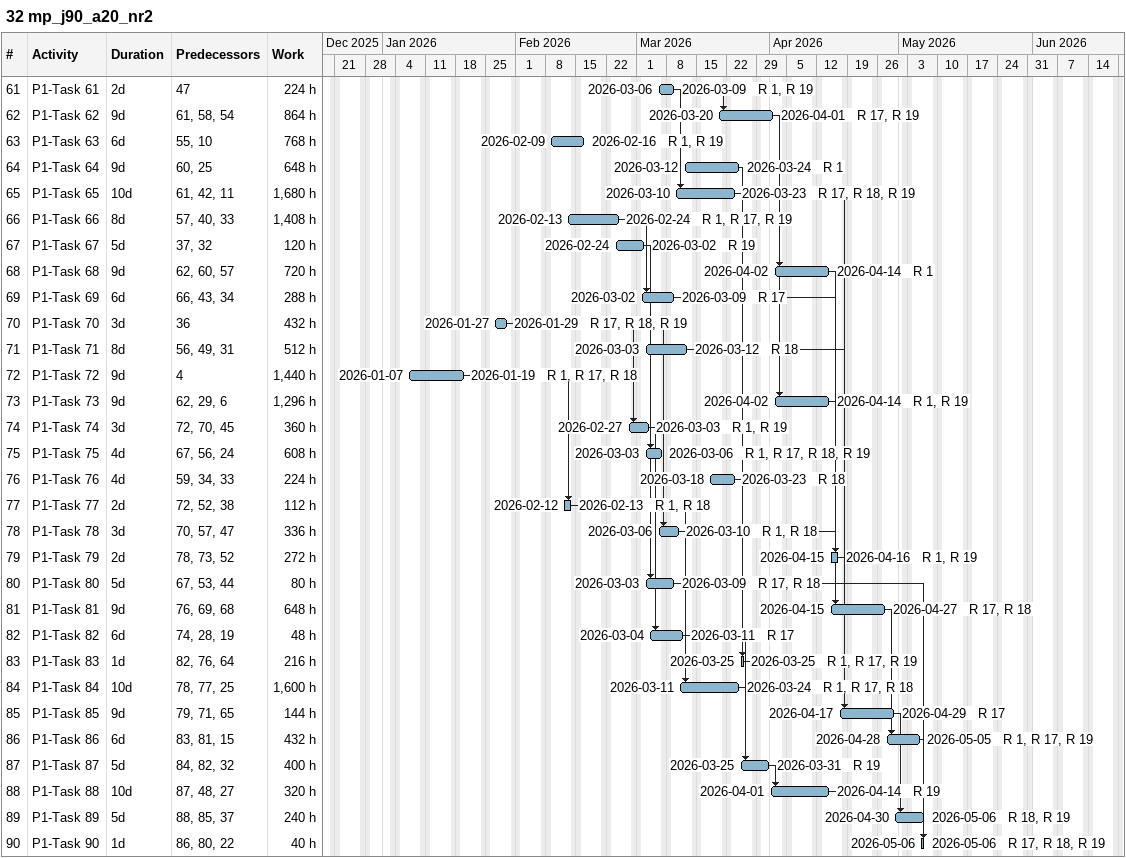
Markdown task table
32 mp_j90_a20_nr2

| ID | Task | Duration | Start | Finish | Predecessors | Resources | Work (h) |
|---|---|---|---|---|---|---|---|
| 61 | P1-Task 61 | 2d | 2026-03-06 | 2026-03-09 | 47 | R 1, R 19 | 224 |
| 62 | P1-Task 62 | 9d | 2026-03-20 | 2026-04-01 | 61, 58, 54 | R 17, R 19 | 864 |
| 63 | P1-Task 63 | 6d | 2026-02-09 | 2026-02-16 | 55, 10 | R 1, R 19 | 768 |
| 64 | P1-Task 64 | 9d | 2026-03-12 | 2026-03-24 | 60, 25 | R 1 | 648 |
| 65 | P1-Task 65 | 10d | 2026-03-10 | 2026-03-23 | 61, 42, 11 | R 17, R 18, R 19 | 1680 |
| 66 | P1-Task 66 | 8d | 2026-02-13 | 2026-02-24 | 57, 40, 33 | R 1, R 17, R 19 | 1408 |
| 67 | P1-Task 67 | 5d | 2026-02-24 | 2026-03-02 | 37, 32 | R 19 | 120 |
| 68 | P1-Task 68 | 9d | 2026-04-02 | 2026-04-14 | 62, 60, 57 | R 1 | 720 |
| 69 | P1-Task 69 | 6d | 2026-03-02 | 2026-03-09 | 66, 43, 34 | R 17 | 288 |
| 70 | P1-Task 70 | 3d | 2026-01-27 | 2026-01-29 | 36 | R 17, R 18, R 19 | 432 |
| 71 | P1-Task 71 | 8d | 2026-03-03 | 2026-03-12 | 56, 49, 31 | R 18 | 512 |
| 72 | P1-Task 72 | 9d | 2026-01-07 | 2026-01-19 | 4 | R 1, R 17, R 18 | 1440 |
| 73 | P1-Task 73 | 9d | 2026-04-02 | 2026-04-14 | 62, 29, 6 | R 1, R 19 | 1296 |
| 74 | P1-Task 74 | 3d | 2026-02-27 | 2026-03-03 | 72, 70, 45 | R 1, R 19 | 360 |
| 75 | P1-Task 75 | 4d | 2026-03-03 | 2026-03-06 | 67, 56, 24 | R 1, R 17, R 18, R 19 | 608 |
| 76 | P1-Task 76 | 4d | 2026-03-18 | 2026-03-23 | 59, 34, 33 | R 18 | 224 |
| 77 | P1-Task 77 | 2d | 2026-02-12 | 2026-02-13 | 72, 52, 38 | R 1, R 18 | 112 |
| 78 | P1-Task 78 | 3d | 2026-03-06 | 2026-03-10 | 70, 57, 47 | R 1, R 18 | 336 |
| 79 | P1-Task 79 | 2d | 2026-04-15 | 2026-04-16 | 78, 73, 52 | R 1, R 19 | 272 |
| 80 | P1-Task 80 | 5d | 2026-03-03 | 2026-03-09 | 67, 53, 44 | R 17, R 18 | 80 |
| 81 | P1-Task 81 | 9d | 2026-04-15 | 2026-04-27 | 76, 69, 68 | R 17, R 18 | 648 |
| 82 | P1-Task 82 | 6d | 2026-03-04 | 2026-03-11 | 74, 28, 19 | R 17 | 48 |
| 83 | P1-Task 83 | 1d | 2026-03-25 | 2026-03-25 | 82, 76, 64 | R 1, R 17, R 19 | 216 |
| 84 | P1-Task 84 | 10d | 2026-03-11 | 2026-03-24 | 78, 77, 25 | R 1, R 17, R 18 | 1600 |
| 85 | P1-Task 85 | 9d | 2026-04-17 | 2026-04-29 | 79, 71, 65 | R 17 | 144 |
| 86 | P1-Task 86 | 6d | 2026-04-28 | 2026-05-05 | 83, 81, 15 | R 1, R 17, R 19 | 432 |
| 87 | P1-Task 87 | 5d | 2026-03-25 | 2026-03-31 | 84, 82, 32 | R 19 | 400 |
| 88 | P1-Task 88 | 10d | 2026-04-01 | 2026-04-14 | 87, 48, 27 | R 19 | 320 |
| 89 | P1-Task 89 | 5d | 2026-04-30 | 2026-05-06 | 88, 85, 37 | R 18, R 19 | 240 |
| 90 | P1-Task 90 | 1d | 2026-05-06 | 2026-05-06 | 86, 80, 22 | R 17, R 18, R 19 | 40 |
